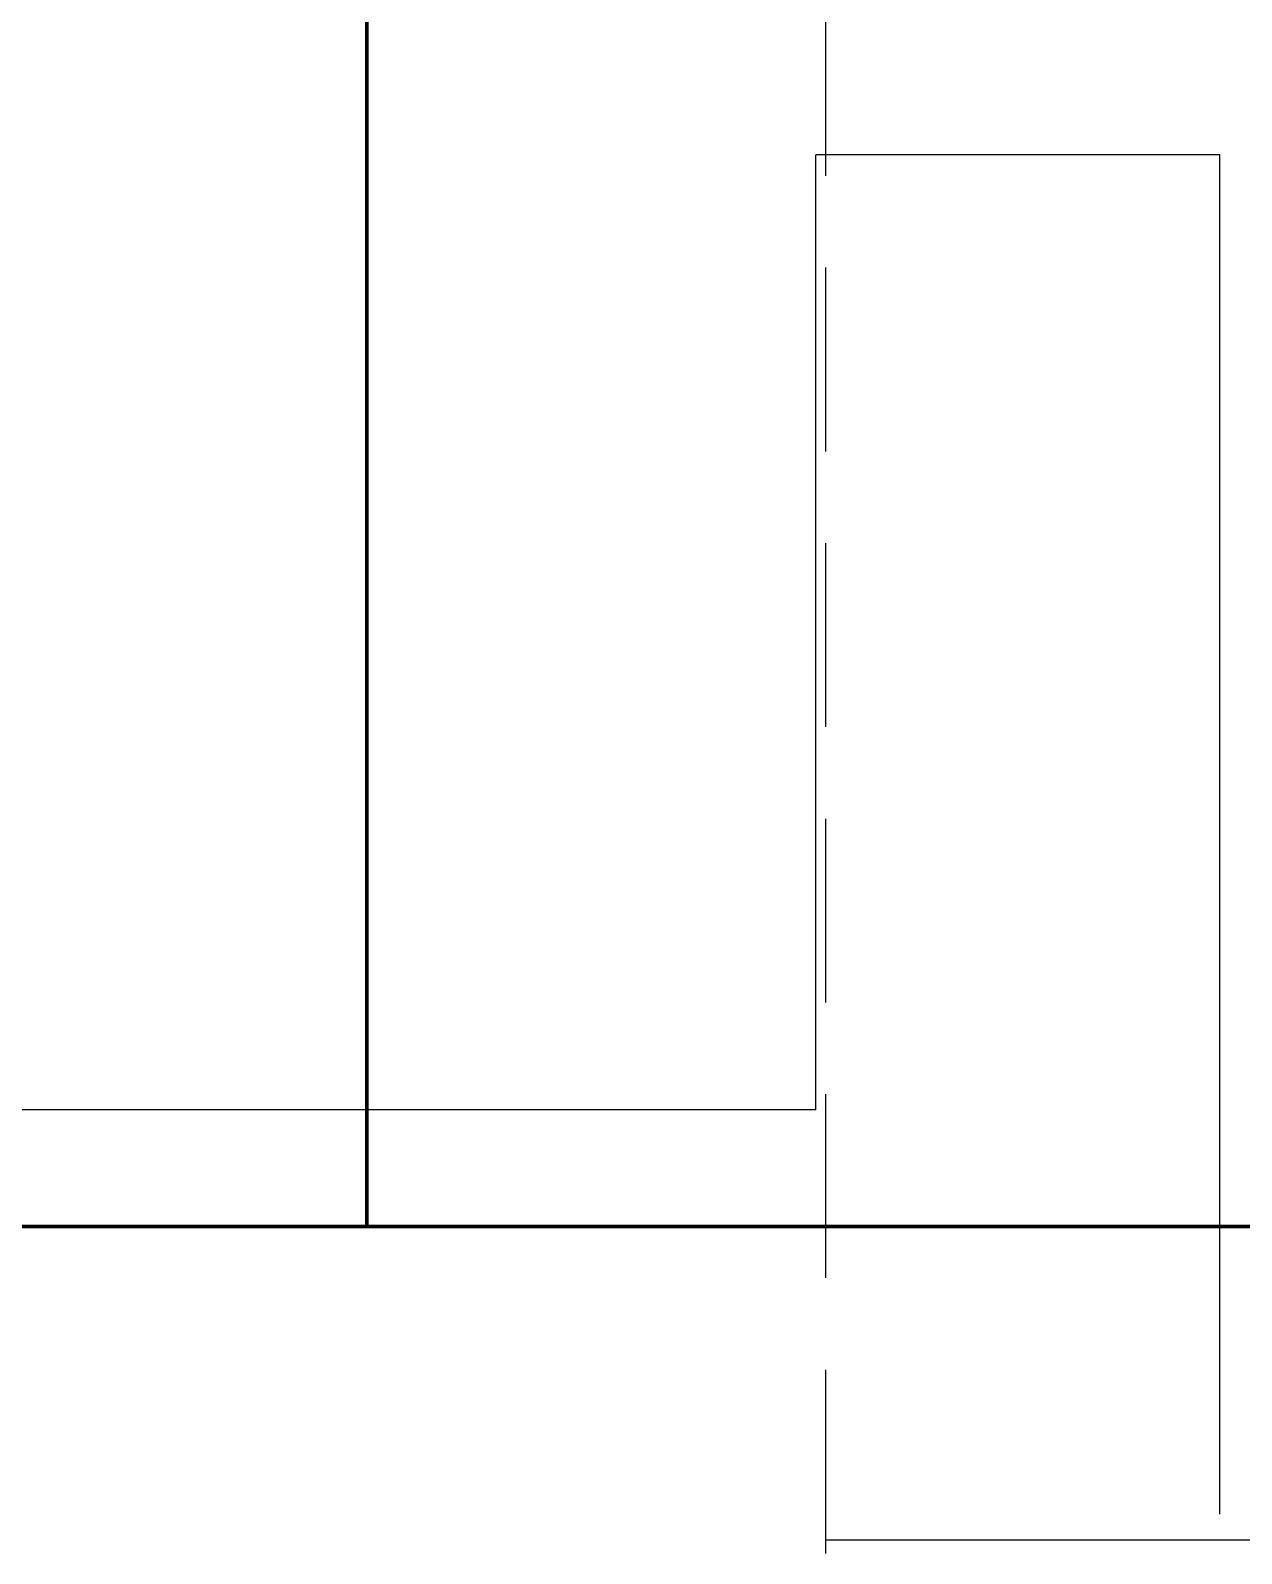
# Model space of a CAD drawing. Extents: x -57244 to 324435, y 15553 to 159369.
# Drawn here: x 85223 to 91815, y 30298 to 38589 of the extents above; entities that cross this region are included whole.
import ezdxf

# ---------------------------------------------------------------- set-up
doc = ezdxf.new("R2010")
doc.units = 0
doc.header["$LTSCALE"] = 2000
doc.header["$MEASUREMENT"] = 0
doc.linetypes.add('DASHDOT', pattern=[1, 0.5, -0.25, 0, -0.25])
doc.linetypes.add('DASHED', pattern=[0.75, 0.5, -0.25])
doc.layers.add('AREE PDL', color=7, linetype='CONTINUOUS', lineweight=100)
doc.layers.add('BASE', color=253, linetype='CONTINUOUS')

msp = doc.modelspace()

# ---------------------------------------------------------------- linework, layer by layer
at = {"layer": 'AREE PDL'}
for p, q in [((87052.9, 32078), (87052.9, 53837.1)), ((53071.9, 32078), (87052.9, 32078)), ((87052.9, 32078), (120011.4, 32078))]:
    msp.add_line(p, q, dxfattribs=at)
at = {"layer": 'BASE', "linetype": 'DASHDOT'}
msp.add_line((87052.9, 44552.9), (87052.9, 36175.4), dxfattribs=at)
at = {"layer": 'BASE', "linetype": 'DASHED'}
msp.add_line((89552.9, 30297.9), (89552.9, 42543.3), dxfattribs=at)
at = {"layer": 'BASE', "linetype": 'Continuous'}
for p, q in [((89496.8, 32712.6), (89496.8, 37912.6)), ((91696.8, 37912.6), (89496.8, 37912.6)), ((91696.8, 30512.6), (91696.8, 37912.6)), ((89496.8, 32712.6), (65938.6, 32712.6)), ((89552.9, 30372.8), (94520, 30372.8))]:
    msp.add_line(p, q, dxfattribs=at)

doc.saveas('drawing.dxf')
